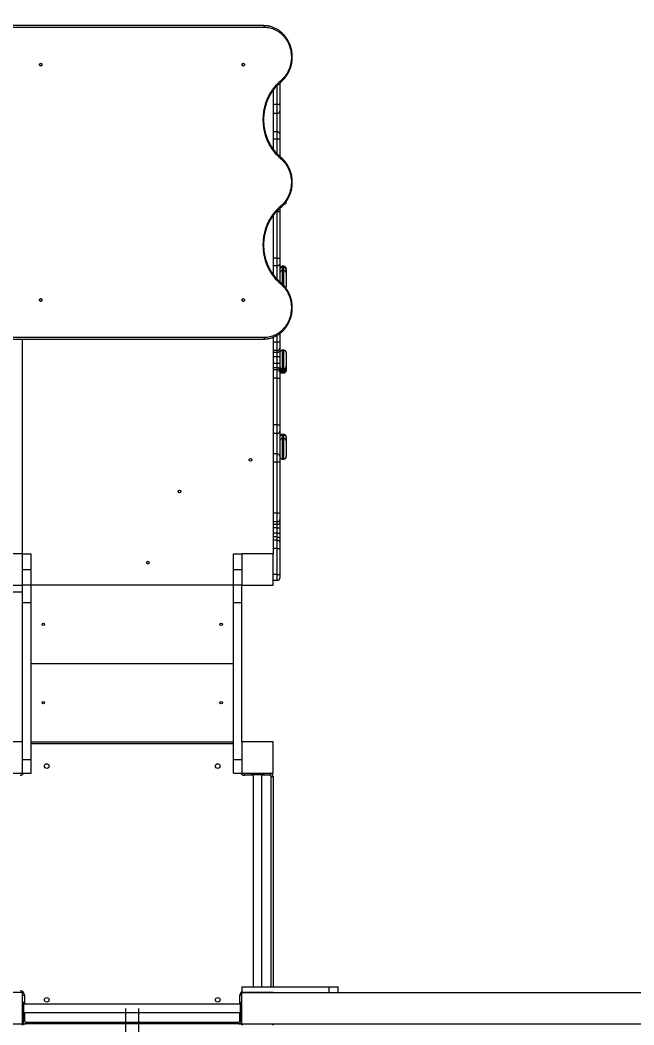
# Model space of a CAD drawing. Header units: millimetres. Extents: x -6562 to 7161, y -6069 to 5384.
# Drawn here: x -1660 to 300, y -2062 to 1144 of the extents above; entities that cross this region are included whole.
import ezdxf

# ---------------------------------------------------------------- set-up
doc = ezdxf.new("R2010")
doc.units = ezdxf.units.MM
for name, color, linetype in [('DIKOM_ОБЪЕКТ', 7, 'Continuous'), ('DIKOM_РАЗМЕР_ЗОНА', 7, 'Continuous'), ('DIKOM_РАЗМЕР_ОБЪЕКТА', 7, 'Continuous')]:
    doc.layers.add(name, color=color, linetype=linetype)
doc.styles.add('style1', font='arial.ttf', dxfattribs={"width": 0.8})
doc.dimstyles.new('1-50', dxfattribs={"dimtxt": 300, "dimasz": 200, "dimexe": 100, "dimexo": 0, "dimgap": 100, "dimtad": 1, "dimtxsty": 'style1', "dimcen": 200, "dimclrd": 7, "dimclre": 7, "dimclrt": 7, "dimadec": 1, "dimazin": 2, "dimtfac": 1, "dimtmove": 0, "dimatfit": 2, "dimfxl": 0, "dimlwd": 25, "dimlwe": 18, "dimarcsym": 0})

# ---------------------------------------------------------------- blocks, each defined once
blk = doc.blocks.new('*D9')
at = {"layer": 'Defpoints', "color": 0, "transparency": 16777216}
for p in [(-2276.8, 2530.5), (6418.8, 2530.5), (1009.4, -4069.5)]:
    blk.add_point(p, dxfattribs=at)
at = {"layer": 'DIKOM_РАЗМЕР_ОБЪЕКТА', "color": 7, "lineweight": 18, "transparency": 16777216}
for p, q in [((-2276.8, 2530.5), (6518.8, 2530.5)), ((1009.4, -4069.5), (6518.8, -4069.5))]:
    blk.add_line(p, q, dxfattribs=at)
at = {"layer": 'DIKOM_РАЗМЕР_ОБЪЕКТА', "color": 7, "lineweight": 25, "transparency": 16777216}
blk.add_line((6418.8, -3869.5), (6418.8, 2330.5), dxfattribs=at)
at = {"layer": 'DIKOM_РАЗМЕР_ОБЪЕКТА', "color": 7, "transparency": 16777216}
for points in [[(6385.4, 2330.5), (6452.1, 2330.5), (6418.8, 2530.5)], [(6385.4, -3869.5), (6452.1, -3869.5), (6418.8, -4069.5)]]:
    blk.add_solid(points, dxfattribs=at)
at = {"layer": 'DIKOM_РАЗМЕР_ОБЪЕКТА', "color": 7, "transparency": 16777216, "insert": (6165.6, -1011), "char_height": 300, "attachment_point": 5, "rotation": 90, "style": 'style1'}
blk.add_mtext('6600', dxfattribs=at)
blk = doc.blocks.new('*D12')
at = {"layer": 'Defpoints', "color": 0, "transparency": 16777216}
for p in [(-2088.2, 4030.5), (7061.3, 4030.5), (1371.9, -6069.5)]:
    blk.add_point(p, dxfattribs=at)
at = {"layer": 'DIKOM_РАЗМЕР_ЗОНА', "color": 7, "lineweight": 18, "transparency": 16777216}
for p, q in [((-2088.2, 4030.5), (7161.3, 4030.5)), ((1371.9, -6069.5), (7161.3, -6069.5))]:
    blk.add_line(p, q, dxfattribs=at)
at = {"layer": 'DIKOM_РАЗМЕР_ЗОНА', "color": 7, "lineweight": 25, "transparency": 16777216}
blk.add_line((7061.3, -5869.5), (7061.3, 3830.5), dxfattribs=at)
at = {"layer": 'DIKOM_РАЗМЕР_ЗОНА', "color": 7, "transparency": 16777216}
for points in [[(7027.9, 3830.5), (7094.6, 3830.5), (7061.3, 4030.5)], [(7027.9, -5869.5), (7094.6, -5869.5), (7061.3, -6069.5)]]:
    blk.add_solid(points, dxfattribs=at)
at = {"layer": 'DIKOM_РАЗМЕР_ЗОНА', "color": 7, "transparency": 16777216, "insert": (6808.1, -1011), "char_height": 300, "attachment_point": 5, "rotation": 90, "style": 'style1'}
blk.add_mtext('10100', dxfattribs=at)

msp = doc.modelspace()

# ---------------------------------------------------------------- linework, layer by layer
at = {"layer": 'DIKOM_ОБЪЕКТ', "color": 7, "linetype": 'Continuous', "lineweight": 15}
for p, q in [((-882.246, 1126.016), (-1697.923, 1126.016)), ((-1691.278, 1121.016), (-880.133, 1121.016)), ((-839.147, 874.668), (-839.147, 935.201)), ((-831.147, 942.901), (-831.147, 874.053)), ((-852.147, 919.577), (-852.147, 874.668)), ((-839.147, 874.668), (-852.147, 874.668)), ((-852.147, 874.668), (-852.147, 846.218)), ((-839.147, 846.218), (-839.147, 874.668)), ((-831.147, 874.053), (-831.147, 853.19)), ((-839.147, 846.218), (-852.147, 846.218)), ((-852.147, 846.218), (-852.147, 786.913)), ((-839.147, 786.913), (-839.147, 846.218)), ((-831.147, 853.19), (-831.147, 780.329)), ((-839.147, 786.913), (-852.147, 786.913)), ((-852.147, 786.913), (-852.147, 763.727)), ((-839.147, 763.727), (-839.147, 786.913)), ((-831.147, 780.329), (-831.147, 763.326)), ((-839.147, 763.727), (-852.147, 763.727)), ((-852.147, 763.727), (-852.147, 732.408)), ((-839.147, 716.825), (-839.147, 763.727)), ((-831.147, 763.326), (-831.147, 709.097)), ((-810.147, 564.933), (-810.147, 564.145)), ((-810.147, 564.145), (-810.147, 564.13)), ((-852.147, 519.577), (-852.147, 383.831)), ((-839.147, 533.21), (-841.022, 533.21)), ((-839.147, 533.21), (-839.147, 535.211)), ((-839.147, 383.831), (-839.147, 533.21)), ((-831.147, 542.97), (-831.147, 533.439)), ((-831.147, 533.439), (-831.147, 384.06)), ((-839.147, 383.831), (-852.147, 383.831)), ((-852.147, 383.831), (-852.147, 359.384)), ((-839.147, 359.384), (-852.147, 359.384)), ((-852.147, 359.384), (-852.147, 332.422)), ((-839.147, 359.384), (-839.147, 383.831)), ((-839.147, 316.803), (-839.147, 359.384)), ((-831.147, 384.06), (-831.147, 366.132)), ((-831.147, 366.132), (-831.147, 309.016)), ((-818.147, 358.068), (-823.147, 358.068)), ((-823.147, 358.068), (-823.147, 358.047)), ((-823.147, 358.047), (-823.147, 356.883)), ((-818.147, 358.047), (-823.147, 358.047)), ((-823.147, 356.883), (-823.147, 355.679)), ((-818.147, 356.883), (-823.147, 356.883)), ((-818.147, 355.679), (-823.147, 355.679)), ((-823.147, 355.679), (-823.147, 355.252)), ((-818.147, 355.252), (-823.147, 355.252)), ((-823.147, 355.252), (-823.147, 355.233)), ((-823.147, 355.233), (-823.147, 344.786)), ((-818.147, 355.233), (-823.147, 355.233)), ((-818.147, 358.047), (-818.147, 358.068)), ((-818.147, 356.883), (-818.147, 358.047)), ((-818.147, 355.679), (-818.147, 356.883)), ((-818.147, 355.252), (-818.147, 355.679)), ((-818.147, 355.233), (-818.147, 355.252)), ((-818.147, 344.786), (-818.147, 355.233)), ((-818.147, 344.786), (-823.147, 344.786)), ((-823.147, 344.786), (-823.147, 302.051)), ((-818.147, 296.957), (-818.147, 344.786)), ((-810.147, 350.067), (-810.147, 350.052)), ((-810.147, 350.052), (-810.147, 348.887)), ((-810.147, 348.887), (-810.147, 348.005)), ((-810.147, 348.005), (-810.147, 347.252)), ((-810.147, 347.252), (-810.147, 347.238)), ((-810.147, 347.238), (-810.147, 336.79)), ((-810.147, 336.79), (-810.147, 293.804)), ((-810.147, 293.804), (-810.147, 293.555)), ((-810.147, 293.555), (-810.147, 292.755)), ((-880.133, 131.016), (-1691.278, 131.016)), ((-852.147, 131.631), (-852.147, 116.46)), ((-839.147, 116.46), (-839.147, 137.952)), ((-831.147, 143.273), (-831.147, 116.244)), ((-1697.923, 126.016), (-882.246, 126.016)), ((-1652.147, -559.484), (-1652.147, 126.016)), ((-839.147, 116.46), (-852.147, 116.46)), ((-852.147, 116.46), (-852.147, 89.406)), ((-839.147, 89.406), (-839.147, 116.46)), ((-831.147, 116.244), (-831.147, 96.404)), ((-831.147, 96.404), (-831.147, 88.613)), ((-839.147, 89.406), (-852.147, 89.406)), ((-852.147, 89.406), (-852.147, 83.065)), ((-839.147, 83.065), (-852.147, 83.065)), ((-852.147, 83.065), (-852.147, 69.195)), ((-839.147, 69.195), (-852.147, 69.195)), ((-852.147, 69.195), (-852.147, 48.389)), ((-839.147, 83.065), (-839.147, 89.406)), ((-839.147, 69.195), (-839.147, 83.065)), ((-831.147, 69.195), (-839.147, 69.195)), ((-839.147, 48.389), (-839.147, 69.195)), ((-831.147, 88.613), (-831.147, 69.195)), ((-831.147, 69.195), (-831.147, 48.389)), ((-818.147, 90.458), (-823.147, 90.458)), ((-823.147, 90.458), (-823.147, 31.462)), ((-818.147, 31.462), (-818.147, 90.458)), ((-810.147, 82.458), (-810.147, 39.461)), ((-839.147, 48.389), (-852.147, 48.389)), ((-852.147, 48.389), (-852.147, 34.519)), ((-839.147, 34.519), (-852.147, 34.519)), ((-852.147, 34.519), (-852.147, 28.184)), ((-839.147, 34.519), (-839.147, 48.389)), ((-831.147, 48.389), (-839.147, 48.389)), ((-839.147, 28.184), (-839.147, 34.519)), ((-831.147, 48.389), (-831.147, 28.971)), ((-810.147, 39.461), (-810.147, 37.122)), ((-810.147, 37.122), (-810.147, 33.512)), ((-810.147, 33.512), (-810.147, 30.622)), ((-839.147, 28.184), (-852.147, 28.184)), ((-852.147, 28.184), (-852.147, 1.144)), ((-839.147, 1.144), (-852.147, 1.144)), ((-852.147, 1.144), (-852.147, -148.046)), ((-839.147, 1.144), (-839.147, 28.184)), ((-839.147, -148.046), (-839.147, 1.144)), ((-831.147, 28.971), (-831.147, 21.188)), ((-831.147, 21.188), (-831.147, 1.359)), ((-831.147, 1.359), (-831.147, -147.831)), ((-818.147, 31.462), (-823.147, 31.462)), ((-823.147, 31.462), (-823.147, 29.123)), ((-818.147, 29.123), (-823.147, 29.123)), ((-823.147, 29.123), (-823.147, 25.926)), ((-818.147, 25.926), (-823.147, 25.926)), ((-823.147, 25.926), (-823.147, 23.036)), ((-818.147, 23.036), (-823.147, 23.036)), ((-823.147, 23.036), (-823.147, 21.489)), ((-818.147, 21.489), (-823.147, 21.489)), ((-823.147, 21.489), (-823.147, 17.831)), ((-818.147, 17.831), (-823.147, 17.831)), ((-823.147, 17.831), (-823.147, 17.826)), ((-823.147, 17.826), (-818.147, 17.826)), ((-818.147, 29.123), (-818.147, 31.462)), ((-818.147, 25.926), (-818.147, 29.123)), ((-818.147, 23.036), (-818.147, 25.926)), ((-818.147, 21.489), (-818.147, 23.036)), ((-818.147, 17.831), (-818.147, 21.489)), ((-818.147, 17.826), (-818.147, 17.831)), ((-810.147, 30.622), (-810.147, 29.488)), ((-810.147, 29.488), (-810.147, 25.83)), ((-810.147, 25.83), (-810.147, 25.826)), ((-839.147, -148.046), (-852.147, -148.046)), ((-852.147, -148.046), (-852.147, -175.502)), ((-839.147, -175.502), (-839.147, -148.046)), ((-831.147, -147.831), (-831.147, -167.965)), ((-839.147, -175.502), (-852.147, -175.502)), ((-852.147, -175.502), (-852.147, -240.484)), ((-839.147, -240.484), (-839.147, -175.502)), ((-831.147, -167.965), (-831.147, -247.801)), ((-818.147, -178.326), (-823.147, -178.326)), ((-823.147, -178.326), (-823.147, -178.366)), ((-818.147, -178.366), (-823.147, -178.366)), ((-823.147, -178.366), (-823.147, -180.253)), ((-818.147, -180.253), (-823.147, -180.253)), ((-823.147, -180.253), (-823.147, -180.294)), ((-818.147, -180.294), (-823.147, -180.294)), ((-823.147, -180.294), (-823.147, -191.264)), ((-818.147, -191.264), (-823.147, -191.264)), ((-823.147, -191.264), (-823.147, -257.218)), ((-818.147, -178.366), (-818.147, -178.326)), ((-818.147, -180.253), (-818.147, -178.366)), ((-818.147, -180.294), (-818.147, -180.253)), ((-818.147, -191.264), (-818.147, -180.294)), ((-818.147, -257.218), (-818.147, -191.264)), ((-810.147, -186.326), (-810.147, -186.355)), ((-810.147, -186.355), (-810.147, -188.253)), ((-810.147, -188.253), (-810.147, -188.283)), ((-810.147, -188.283), (-810.147, -199.253)), ((-810.147, -199.253), (-810.147, -249.218)), ((-839.147, -240.484), (-852.147, -240.484)), ((-852.147, -240.484), (-852.147, -266.478)), ((-839.147, -266.478), (-839.147, -240.484)), ((-831.147, -247.801), (-831.147, -266.863)), ((-839.147, -266.478), (-852.147, -266.478)), ((-852.147, -266.478), (-852.147, -430.022)), ((-839.147, -430.022), (-839.147, -266.478)), ((-831.147, -266.863), (-831.147, -430.407)), ((-823.147, -257.218), (-818.147, -257.218)), ((-839.147, -430.022), (-852.147, -430.022)), ((-852.147, -430.022), (-852.147, -456.856)), ((-839.147, -456.856), (-839.147, -430.022)), ((-831.147, -430.407), (-831.147, -450.086)), ((-839.147, -456.856), (-852.147, -456.856)), ((-852.147, -456.856), (-852.147, -465.211)), ((-839.147, -465.211), (-852.147, -465.211)), ((-852.147, -465.211), (-852.147, -476.606)), ((-839.147, -476.606), (-852.147, -476.606)), ((-852.147, -476.606), (-852.147, -493.907)), ((-839.147, -465.211), (-839.147, -456.856)), ((-839.147, -476.606), (-839.147, -465.211)), ((-839.147, -493.907), (-839.147, -476.606)), ((-831.147, -450.086), (-831.147, -460.35)), ((-831.147, -460.35), (-831.147, -476.303)), ((-831.147, -476.303), (-831.147, -493.604)), ((-839.147, -493.907), (-852.147, -493.907)), ((-852.147, -493.907), (-852.147, -505.58)), ((-839.147, -505.58), (-852.147, -505.58)), ((-852.147, -505.58), (-852.147, -515.8)), ((-839.147, -505.58), (-839.147, -493.907)), ((-839.147, -515.8), (-839.147, -505.58)), ((-831.147, -493.604), (-831.147, -509.947)), ((-831.147, -509.947), (-831.147, -522.502)), ((-839.147, -515.8), (-852.147, -515.8)), ((-852.147, -515.8), (-852.147, -542.659)), ((-839.147, -542.659), (-852.147, -542.659)), ((-852.147, -542.659), (-852.147, -559.484)), ((-839.147, -542.659), (-839.147, -515.8)), ((-839.147, -625.636), (-839.147, -542.659)), ((-831.147, -522.502), (-831.147, -542.199)), ((-831.147, -542.199), (-831.147, -625.175)), ((-1652.147, -559.484), (-1702.147, -559.484)), ((-1652.147, -559.484), (-1625.147, -559.484)), ((-1652.147, -659.484), (-1652.147, -559.484)), ((-1625.147, -609.484), (-1625.147, -559.484)), ((-979.147, -609.484), (-979.147, -559.484)), ((-979.147, -559.484), (-952.147, -559.484)), ((-852.147, -559.484), (-952.147, -559.484)), ((-952.147, -559.484), (-952.147, -659.484)), ((-852.147, -659.484), (-852.147, -559.484)), ((-1652.147, -609.484), (-1625.147, -609.484)), ((-1625.147, -658.117), (-1625.147, -609.484)), ((-979.147, -609.484), (-952.147, -609.484)), ((-979.147, -658.117), (-979.147, -609.484)), ((-839.147, -625.636), (-852.147, -625.636)), ((-839.147, -644.485), (-839.147, -625.636)), ((-831.147, -625.175), (-831.147, -636.484)), ((-1702.147, -659.484), (-1652.149, -659.484)), ((-1652.149, -680.485), (-1652.149, -659.484)), ((-1652.149, -659.484), (-1652.147, -659.484)), ((-1652.147, -658.117), (-1625.147, -658.117)), ((-1652.147, -714.348), (-1652.147, -659.484)), ((-1625.147, -714.348), (-1625.147, -658.117)), ((-979.147, -659.484), (-1625.147, -659.484)), ((-979.147, -658.117), (-952.147, -658.117)), ((-979.147, -714.348), (-979.147, -658.117)), ((-952.147, -714.348), (-952.147, -659.484)), ((-952.147, -659.484), (-852.147, -659.484)), ((-839.147, -644.485), (-852.147, -644.485)), ((-1702.147, -680.485), (-1652.149, -680.485)), ((-1652.147, -714.348), (-1625.147, -714.348)), ((-1652.147, -1159.484), (-1652.147, -714.348)), ((-1625.147, -1215.715), (-1625.147, -714.348)), ((-979.147, -714.348), (-952.147, -714.348)), ((-979.147, -1215.715), (-979.147, -714.348)), ((-952.147, -1159.484), (-952.147, -714.348)), ((-1625.147, -909.482), (-979.147, -909.482)), ((-1652.147, -1159.484), (-1752.147, -1159.484)), ((-1652.147, -1259.485), (-1652.147, -1159.484)), ((-1625.147, -1159.482), (-979.147, -1159.482)), ((-1625.147, -1159.484), (-979.147, -1159.484)), ((-979.147, -1165.484), (-1625.147, -1165.484)), ((-952.147, -1159.484), (-952.147, -1259.485)), ((-852.147, -1159.484), (-952.147, -1159.484)), ((-852.147, -1259.485), (-852.147, -1159.484)), ((-1652.147, -1215.715), (-1625.147, -1215.715)), ((-1625.147, -1259.485), (-1625.147, -1215.715)), ((-979.147, -1215.715), (-952.147, -1215.715)), ((-979.147, -1259.485), (-979.147, -1215.715)), ((-1752.147, -1259.485), (-1652.147, -1259.485)), ((-1652.147, -1259.485), (-1625.147, -1259.485)), ((-979.147, -1259.485), (-952.147, -1259.485)), ((-952.147, -1259.485), (-852.147, -1259.485)), ((-944.147, -1265.484), (-944.147, -1259.485)), ((-915.647, -1265.484), (-944.147, -1265.484)), ((-922.147, -1259.485), (-922.147, -1263.484)), ((-922.147, -1263.484), (-882.147, -1263.484)), ((-915.647, -1263.484), (-915.647, -1941.484)), ((-888.647, -1941.484), (-888.647, -1263.484)), ((-862.147, -1265.484), (-888.647, -1265.484)), ((-882.147, -1259.485), (-882.147, -1263.484)), ((-862.147, -1265.484), (-862.147, -1259.485)), ((-858.147, -1269.485), (-852.147, -1269.485)), ((-858.147, -1941.484), (-858.147, -1269.485)), ((-852.147, -1269.485), (-852.147, -1941.484)), ((-952.147, -1941.484), (-952.147, -1959.484)), ((-952.147, -1941.484), (-674.574, -1941.484)), ((-674.574, -1941.484), (-674.574, -1959.484)), ((-674.574, -1941.484), (-644.573, -1941.484)), ((-644.573, -1959.484), (-644.573, -1941.484)), ((-1652.147, -1959.484), (-1752.147, -1959.484)), ((-1652.147, -2059.484), (-1652.147, -1959.484)), ((-1652.147, -1967.484), (-1646.147, -1967.484)), ((-1646.147, -1967.484), (-1646.147, -1995.985)), ((-952.147, -1967.484), (-958.147, -1967.484)), ((-958.147, -1995.985), (-958.147, -1967.484)), ((-952.147, -2059.484), (-952.147, -1959.484)), ((-852.148, -1959.484), (-952.147, -1959.484)), ((-952.147, -2059.484), (-952.147, -1959.484)), ((-952.147, -1959.484), (947.853, -1959.484)), ((-952.147, -1959.484), (-674.574, -1959.484)), ((-1652.147, -1989.484), (-1649.147, -1989.484)), ((-1649.147, -1999.485), (-1652.147, -1999.485)), ((-1649.147, -1989.484), (-1649.147, -1999.485)), ((-1649.147, -1989.484), (-1648.147, -1989.484)), ((-1649.147, -2057.484), (-1649.147, -1999.485)), ((-1648.147, -2029.485), (-1648.147, -1989.484)), ((-956.147, -1995.985), (-1648.147, -1995.985)), ((-1323.147, -2010.284), (-1323.147, -2509.485)), ((-1281.147, -2509.485), (-1281.147, -2010.284)), ((-956.147, -1989.484), (-955.147, -1989.484)), ((-956.147, -2029.485), (-956.147, -1989.484)), ((-955.147, -1999.485), (-955.147, -1989.484)), ((-955.147, -1989.484), (-952.147, -1989.484)), ((-952.147, -1999.485), (-955.147, -1999.485)), ((-955.147, -1999.485), (-955.147, -2057.484)), ((-1649.147, -2029.485), (-1648.147, -2029.485)), ((-1649.147, -2049.484), (-1646.147, -2049.484)), ((-1648.147, -2022.985), (-956.147, -2022.985)), ((-1646.147, -2022.985), (-1646.147, -2049.484)), ((-958.147, -2049.484), (-958.147, -2022.985)), ((-955.147, -2049.484), (-958.147, -2049.484)), ((-956.147, -2029.485), (-955.147, -2029.485)), ((-1752.147, -2059.484), (-1652.147, -2059.484)), ((-1649.564, -2059.484), (-1642.147, -2059.484)), ((-1642.147, -2053.484), (-962.147, -2053.484)), ((-1642.147, -2059.484), (-1642.147, -2053.484)), ((-962.147, -2059.484), (-1642.147, -2059.484)), ((-962.147, -2059.484), (-962.147, -2053.484)), ((-954.73, -2059.484), (-962.147, -2059.484)), ((-952.147, -2059.484), (-852.148, -2059.484)), ((-952.147, -2059.484), (947.853, -2059.484))]:
    msp.add_line(p, q, dxfattribs=at)
at = {"layer": 'DIKOM_ОБЪЕКТ', "color": 7, "linetype": 'Continuous', "lineweight": 15, "flags": 128}
for points in [[(-880.133, 1121.016), (-880.174, 1121.991), (-880.294, 1122.929), (-880.489, 1123.793), (-880.752, 1124.551), (-881.072, 1125.173), (-881.437, 1125.635), (-881.834, 1125.92), (-882.246, 1126.016)], [(-1594.144, 1005.916), (-1593.021, 1005.737), (-1591.989, 1005.217), (-1591.131, 1004.397), (-1590.517, 1003.343), (-1590.197, 1002.142), (-1590.197, 1000.889), (-1590.517, 999.688), (-1591.131, 998.634), (-1591.989, 997.814), (-1593.021, 997.294), (-1594.144, 997.116), (-1595.268, 997.294), (-1596.3, 997.814), (-1597.158, 998.634), (-1597.772, 999.688), (-1598.092, 1000.889), (-1598.092, 1002.142), (-1597.772, 1003.343), (-1597.158, 1004.397), (-1596.3, 1005.217), (-1595.268, 1005.737), (-1594.144, 1005.916)], [(-947.495, 1005.916), (-946.371, 1005.737), (-945.339, 1005.217), (-944.481, 1004.397), (-943.867, 1003.343), (-943.548, 1002.142), (-943.548, 1000.889), (-943.867, 999.688), (-944.481, 998.634), (-945.339, 997.814), (-946.371, 997.294), (-947.495, 997.116), (-948.619, 997.294), (-949.651, 997.814), (-950.509, 998.634), (-951.122, 999.688), (-951.442, 1000.889), (-951.442, 1002.142), (-951.122, 1003.343), (-950.509, 1004.397), (-949.651, 1005.217), (-948.619, 1005.737), (-947.495, 1005.916)], [(-828.474, 950.016), (-827.984, 949.235), (-827.594, 948.485), (-827.319, 947.793), (-827.17, 947.187), (-827.152, 946.69), (-827.266, 946.32), (-827.4, 946.163)], [(-831.147, 780.329), (-831.301, 781.614), (-831.756, 782.849), (-832.495, 783.987), (-833.49, 784.985), (-834.703, 785.803), (-836.085, 786.412), (-837.587, 786.787), (-839.147, 786.913)], [(-828.474, 702.016), (-827.984, 702.796), (-827.594, 703.546), (-827.319, 704.238), (-827.17, 704.844), (-827.152, 705.341), (-827.266, 705.711), (-827.4, 705.869)], [(-828.474, 550.016), (-827.984, 549.235), (-827.594, 548.485), (-827.319, 547.793), (-827.17, 547.187), (-827.152, 546.69), (-827.266, 546.32), (-827.4, 546.163)], [(-831.147, 366.132), (-831.301, 364.815), (-831.756, 363.549), (-832.495, 362.383), (-833.49, 361.36), (-834.703, 360.521), (-836.085, 359.897), (-837.587, 359.513), (-839.147, 359.384)], [(-828.474, 302.016), (-827.984, 302.796), (-827.594, 303.546), (-827.319, 304.238), (-827.17, 304.844), (-827.152, 305.341), (-827.266, 305.711), (-827.4, 305.869)], [(-1594.144, 254.916), (-1593.021, 254.737), (-1591.989, 254.217), (-1591.131, 253.397), (-1590.517, 252.343), (-1590.197, 251.142), (-1590.197, 249.889), (-1590.517, 248.688), (-1591.131, 247.634), (-1591.989, 246.814), (-1593.021, 246.294), (-1594.144, 246.116), (-1595.268, 246.294), (-1596.3, 246.814), (-1597.158, 247.634), (-1597.772, 248.688), (-1598.092, 249.889), (-1598.092, 251.142), (-1597.772, 252.343), (-1597.158, 253.397), (-1596.3, 254.217), (-1595.268, 254.737), (-1594.144, 254.916)], [(-947.495, 254.916), (-946.371, 254.737), (-945.339, 254.217), (-944.481, 253.397), (-943.867, 252.343), (-943.548, 251.142), (-943.548, 249.889), (-943.867, 248.688), (-944.481, 247.634), (-945.339, 246.814), (-946.371, 246.294), (-947.495, 246.116), (-948.619, 246.294), (-949.651, 246.814), (-950.509, 247.634), (-951.122, 248.688), (-951.442, 249.889), (-951.442, 251.142), (-951.122, 252.343), (-950.509, 253.397), (-949.651, 254.217), (-948.619, 254.737), (-947.495, 254.916)], [(-882.246, 126.016), (-881.834, 126.112), (-881.437, 126.396), (-881.072, 126.858), (-880.752, 127.48), (-880.489, 128.238), (-880.294, 129.102), (-880.174, 130.04), (-880.133, 131.016)], [(-831.147, 88.613), (-831.301, 87.531), (-831.756, 86.49), (-832.495, 85.531), (-833.49, 84.69), (-834.703, 84), (-836.085, 83.487), (-837.587, 83.172), (-839.147, 83.065)], [(-831.147, 28.971), (-831.301, 30.053), (-831.756, 31.094), (-832.495, 32.053), (-833.49, 32.894), (-834.703, 33.584), (-836.085, 34.096), (-837.587, 34.412), (-839.147, 34.519)], [(-839.147, -456.856), (-837.587, -456.726), (-836.085, -456.341), (-834.703, -455.715), (-833.49, -454.873), (-832.495, -453.847), (-831.756, -452.677), (-831.301, -451.406), (-831.147, -450.086)], [(-839.147, -465.211), (-837.587, -465.118), (-836.085, -464.841), (-834.703, -464.392), (-833.49, -463.787), (-832.495, -463.051), (-831.756, -462.21), (-831.301, -461.298), (-831.147, -460.35)], [(-839.147, -505.58), (-837.587, -505.664), (-836.085, -505.913), (-834.703, -506.316), (-833.49, -506.859), (-832.495, -507.521), (-831.756, -508.276), (-831.301, -509.095), (-831.147, -509.947)], [(-839.147, -515.8), (-837.587, -515.929), (-836.085, -516.31), (-834.703, -516.929), (-833.49, -517.763), (-832.495, -518.778), (-831.756, -519.937), (-831.301, -521.194), (-831.147, -522.502)]]:
    msp.add_lwpolyline(points, dxfattribs=at)
at = {"layer": 'DIKOM_ОБЪЕКТ', "color": 7, "linetype": 'Continuous', "lineweight": 15}
for centre, radius in [((-924.147, -259.468), 4.318), ((-1151.278, -360.284), 4.449), ((-1252.147, -587.484), 4.4), ((-1586.147, -784.482), 4), ((-1018.147, -784.482), 4), ((-1586.147, -1034.482), 4), ((-1018.147, -1034.482), 4), ((-1575.147, -1236.484), 7.5), ((-1029.147, -1236.484), 7.5), ((-1575.147, -1982.484), 7.5), ((-1029.147, -1982.484), 7.5)]:
    msp.add_circle(centre, radius, dxfattribs=at)
for centre, radius, start, end in [((-882.255, 1043.674), 82.342, 80.709338, 89.993865), ((-1602.597, 1001.516), 4.833, 344.127106, 15.872894), ((-1601.235, 1001.516), 4.743, 325.745177, 34.254823), ((-955.947, 1001.516), 4.833, 344.127106, 15.872894), ((-954.584, 1001.516), 4.743, 325.738614, 34.261386), ((-837.159, 848.196), 26.547, 76.911199, 94.295046), ((-838.666, 853.741), 7.539, 266.33843, 355.803326), ((-837.151, 723.518), 40.258, 81.423436, 92.842215), ((-818.147, 566.945), 8, 270, 309.511319), ((-818.147, 564.13), 8, 279.203265, 0), ((-818.144, 564.147), 7.997, 279.245607, 359.985181), ((-818.142, 565.311), 7.995, 287.95285, 356.069332), ((-817.851, 566.33), 7.728, 300.952204, 345.12371), ((-837.149, 603.281), 70.099, 268.366327, 274.911312), ((-837.148, 453.873), 70.07, 268.364957, 274.912682), ((-823.147, 350.067), 8, 90, 180), ((-823.149, 350.049), 7.998, 89.983178, 179.979245), ((-823.149, 348.885), 7.998, 89.982692, 179.979731), ((-823.307, 347.838), 7.843, 88.834326, 178.781599), ((-823.147, 347.252), 8, 90, 180), ((-823.149, 347.235), 7.998, 89.982692, 179.979731), ((-818.147, 350.067), 8, 0, 90), ((-818.144, 350.05), 7.998, 0.017324, 90.020253), ((-818.144, 348.885), 7.997, 0.016838, 90.020739), ((-817.987, 347.839), 7.842, 1.214946, 91.169129), ((-818.147, 347.252), 8, 0, 90), ((-818.144, 347.236), 7.997, 0.016838, 90.020739), ((-823.149, 336.788), 7.998, 89.983178, 179.979245), ((-818.144, 336.788), 7.998, 0.017324, 90.020253), ((-818.147, 293.804), 8, 324.903246, 0), ((-817.681, 293.574), 7.534, 324.206376, 359.862958), ((-818.147, 292.755), 8, 329.740634, 0), ((-1602.581, 250.516), 4.818, 344.075617, 15.924383), ((-1601.235, 250.516), 4.744, 325.746513, 34.253487), ((-1601.234, 250.516), 4.743, 325.743623, 34.256377), ((-956.033, 250.516), 4.836, 346.043608, 13.956392), ((-954.672, 250.516), 4.747, 326.658633, 33.341367), ((-954.584, 250.516), 4.742, 325.73706, 34.26294), ((-882.258, 208.403), 82.387, 270.008316, 279.451049), ((-837.149, 42.477), 74.01, 85.34894, 91.547458), ((-838.677, 96.941), 7.549, 266.428426, 355.924563), ((-823.147, 82.458), 8, 90, 180), ((-818.147, 82.458), 8, 0, 90), ((-823.147, 39.462), 8, 180.007973, 270.003127), ((-823.147, 37.123), 8, 180.008328, 270.002772), ((-823.348, 33.725), 7.802, 181.56443, 271.479528), ((-818.146, 39.462), 7.999, 269.993442, 359.995458), ((-818.146, 37.122), 8, 269.993797, 359.995103), ((-817.945, 33.725), 7.801, 268.517011, 358.439031), ((-838.676, 20.651), 7.548, 4.083386, 93.576203), ((-837.149, 75.916), 74.799, 268.46906, 274.602121), ((-823.348, 30.835), 7.802, 181.56443, 271.479528), ((-823.147, 29.489), 8, 180.007973, 270.003127), ((-823.147, 25.831), 8, 180.008328, 270.002772), ((-823.147, 25.826), 8, 180, 270), ((-817.945, 30.835), 7.801, 268.517011, 358.439031), ((-818.146, 29.489), 7.999, 269.993442, 359.995458), ((-818.146, 25.831), 8, 269.993797, 359.995103), ((-818.147, 25.826), 8, 270, 0), ((-837.15, -73.261), 74.812, 268.470449, 274.602439), ((-838.922, -167.727), 7.778, 268.337569, 358.243092), ((-823.147, -186.326), 8, 90, 180), ((-823.152, -186.361), 7.995, 89.961466, 179.956517), ((-823.147, -188.253), 8, 90, 180), ((-823.152, -188.29), 7.995, 89.963149, 179.956544), ((-823.152, -199.259), 7.995, 89.961466, 179.956517), ((-818.147, -186.326), 8, 0, 90), ((-818.141, -186.361), 7.995, 0.040051, 90.041966), ((-818.147, -188.253), 8, 0, 90), ((-818.142, -188.289), 7.995, 0.040024, 90.040283), ((-818.141, -199.258), 7.995, 0.040051, 90.041966), ((-838.82, -248.158), 7.681, 2.662902, 92.442214), ((-823.147, -249.218), 8, 180, 270), ((-818.147, -249.218), 8, 270, 0), ((-837.152, -308.317), 41.886, 81.758149, 92.730655), ((-837.151, -471.817), 41.843, 81.750814, 92.734583), ((-837.152, -423.537), 53.106, 267.846605, 276.491962), ((-837.15, -440.872), 53.073, 267.843874, 276.494693), ((-837.153, -507.575), 35.141, 266.74698, 279.840387), ((-837.154, -590.558), 35.135, 266.747476, 279.843295), ((-839.147, -636.484), 8, 270, 0), ((-1660.147, -1251.484), 14, 270, 325.150095), ((-944.147, -1251.484), 14, 214.849905, 270), ((-862.147, -1269.484), 10, 0, 90), ((-862.147, -1269.484), 4, 0, 90), ((-1660.147, -1967.484), 14, 0, 90), ((-944.147, -1967.484), 14, 124.849905, 180), ((-1642.147, -2049.484), 4, 180, 270), ((-962.147, -2049.484), 4, 270, 0), ((-1654.147, -2057.484), 5, 270, 0), ((-1642.147, -2049.484), 10, 225.572996, 270), ((-962.147, -2049.484), 10, 270, 314.427004), ((-950.147, -2057.484), 5, 180, 270), ((-854.147, -2057.484), 5, 270, 336.421822)]:
    msp.add_arc(centre, radius, start, end, dxfattribs=at)
for points, knots in [([(-791.147, 1026.016), (-791.175, 1027.954), (-791.214, 1030.674), (-791.476, 1034.681), (-791.789, 1038.091), (-792.312, 1042.142), (-793.023, 1046.376), (-793.949, 1050.777), (-795.096, 1055.275), (-796.471, 1059.823), (-798.076, 1064.383), (-799.913, 1068.921), (-801.98, 1073.41), (-804.277, 1077.827), (-806.799, 1082.149), (-809.542, 1086.355), (-812.502, 1090.428), (-815.67, 1094.35), (-819.042, 1098.105), (-822.607, 1101.678), (-826.359, 1105.054), (-830.287, 1108.221), (-834.383, 1111.164), (-838.634, 1113.872), (-843.031, 1116.335), (-847.561, 1118.541), (-852.213, 1120.48), (-856.973, 1122.148), (-861.831, 1123.514), (-865.79, 1124.432), (-868.138, 1124.784), (-868.824, 1124.887)], [0, 0, 0, 0, 0.04095441, 0.05745632, 0.08486925, 0.11333766, 0.14388533, 0.17578406, 0.20873946, 0.24251857, 0.27695617, 0.31192864, 0.34734412, 0.38313412, 0.4192426, 0.45562804, 0.49225894, 0.52910866, 0.56615531, 0.603382, 0.64077796, 0.67833278, 0.71604082, 0.75389458, 0.79189174, 0.83003135, 0.86831237, 0.90674073, 0.94531431, 0.98403524, 1, 1, 1, 1]), ([(-880.133, 1121.016), (-877.274, 1120.925), (-871.502, 1120.741), (-862.851, 1119.241), (-854.203, 1116.79), (-845.693, 1113.28), (-837.467, 1108.74), (-829.693, 1103.232), (-822.499, 1096.837), (-815.993, 1089.661), (-810.288, 1081.862), (-805.433, 1073.589), (-801.454, 1064.991), (-798.317, 1056.107), (-795.995, 1046.922), (-794.504, 1037.41), (-793.888, 1027.577), (-794.212, 1017.561), (-795.515, 1007.514), (-797.792, 997.635), (-801.015, 988.082), (-805.129, 979.004), (-810.027, 970.562), (-815.613, 962.876), (-821.718, 955.949), (-826.236, 951.981), (-828.474, 950.016)], [0, 0, 0, 0, 0.03987135, 0.08051706, 0.12188024, 0.16430266, 0.20702844, 0.2499996, 0.29297129, 0.33569869, 0.37811969, 0.41948374, 0.46012836, 0.49999949, 0.53987238, 0.5805164, 0.62187928, 0.66430207, 0.70702914, 0.74999892, 0.79297114, 0.83569862, 0.87811942, 0.91948353, 0.96012819, 1, 1, 1, 1]), ([(-827.415, 946.188), (-826.528, 946.923), (-824.352, 948.726), (-821.075, 951.851), (-817.569, 955.514), (-814.254, 959.382), (-811.131, 963.433), (-808.21, 967.657), (-805.501, 972.04), (-803.01, 976.568), (-800.745, 981.226), (-798.711, 985.995), (-796.916, 990.857), (-795.364, 995.786), (-794.061, 1000.745), (-793.013, 1005.666), (-792.225, 1010.434), (-791.716, 1014.618), (-791.401, 1018.329), (-791.192, 1021.982), (-791.163, 1024.569), (-791.147, 1026.016)], [0, 0, 0, 0, 0.03950829, 0.09688281, 0.15425192, 0.21160391, 0.26893682, 0.32623488, 0.38348541, 0.44067167, 0.49776629, 0.5547308, 0.61150119, 0.66797036, 0.72393744, 0.77897837, 0.83199723, 0.88120109, 0.91599655, 0.95302922, 1, 1, 1, 1]), ([(-828.474, 950.016), (-831.254, 947.609), (-836.843, 942.77), (-844.604, 934.609), (-851.896, 925.767), (-858.596, 916.228), (-864.644, 906.075), (-869.963, 895.405), (-874.508, 884.307), (-878.241, 872.877), (-881.133, 861.239), (-883.183, 849.497), (-884.396, 837.75), (-884.798, 826.015), (-884.397, 814.281), (-883.182, 802.534), (-881.134, 790.792), (-878.241, 779.154), (-874.508, 767.724), (-869.963, 756.626), (-864.643, 745.956), (-858.595, 735.803), (-851.896, 726.264), (-844.604, 717.421), (-836.842, 709.261), (-831.253, 704.422), (-828.474, 702.016)], [0, 0, 0, 0, 0.04067938, 0.08178953, 0.12329839, 0.16538182, 0.20762623, 0.25000018, 0.29237513, 0.3346197, 0.37670121, 0.41821185, 0.45932146, 0.49999994, 0.54068008, 0.5817899, 0.62329856, 0.66538167, 0.70762625, 0.75000006, 0.79237546, 0.83462022, 0.87670141, 0.91821221, 0.95932179, 1, 1, 1, 1]), ([(-881.777, 826.016), (-881.75, 828.399), (-881.711, 831.738), (-881.45, 836.655), (-881.14, 840.83), (-880.62, 845.798), (-879.915, 850.999), (-878.996, 856.423), (-877.858, 861.987), (-876.492, 867.639), (-874.895, 873.338), (-873.065, 879.05), (-870.999, 884.747), (-868.7, 890.405), (-866.168, 896.001), (-863.406, 901.518), (-860.416, 906.936), (-857.202, 912.239), (-853.769, 917.413), (-850.123, 922.442), (-846.267, 927.314), (-842.209, 932.013), (-837.958, 936.535), (-833.506, 940.845), (-829.975, 944.05), (-827.88, 945.738), (-827.383, 946.138)], [0, 0, 0, 0, 0.05128222, 0.0718259, 0.10596849, 0.14140743, 0.17942576, 0.21911824, 0.26012364, 0.30215009, 0.3449935, 0.38850254, 0.43256259, 0.47708706, 0.52200875, 0.56727252, 0.61283987, 0.65867446, 0.70475238, 0.75104857, 0.79754954, 0.84423796, 0.8911037, 0.93813831, 0.98533654, 1, 1, 1, 1]), ([(-827.378, 705.898), (-828.544, 706.862), (-831.449, 709.267), (-835.71, 713.269), (-840.193, 717.824), (-844.333, 722.427), (-848.29, 727.22), (-852.054, 732.196), (-855.618, 737.346), (-858.977, 742.657), (-862.122, 748.121), (-865.049, 753.724), (-867.753, 759.456), (-870.227, 765.303), (-872.468, 771.252), (-874.47, 777.284), (-876.231, 783.382), (-877.747, 789.519), (-879.012, 795.653), (-880.022, 801.701), (-880.772, 807.485), (-881.249, 812.508), (-881.546, 816.975), (-881.738, 821.304), (-881.764, 824.365), (-881.777, 826.016)], [0, 0, 0, 0, 0.03473212, 0.08658533, 0.1332482, 0.17989198, 0.22651044, 0.27310077, 0.3196624, 0.36619114, 0.41268028, 0.45912714, 0.5055179, 0.55184146, 0.59807612, 0.64419057, 0.69013221, 0.73581134, 0.78105563, 0.82549087, 0.86812993, 0.90675018, 0.93413671, 0.96449396, 1, 1, 1, 1]), ([(-791.147, 626.016), (-791.175, 627.954), (-791.214, 630.674), (-791.476, 634.681), (-791.789, 638.091), (-792.312, 642.142), (-793.023, 646.376), (-793.949, 650.777), (-795.096, 655.275), (-796.471, 659.823), (-798.076, 664.383), (-799.913, 668.921), (-801.98, 673.411), (-804.277, 677.827), (-806.799, 682.149), (-809.542, 686.355), (-812.501, 690.429), (-815.671, 694.35), (-819.04, 698.108), (-822.615, 701.667), (-825.414, 704.251), (-827.069, 705.57), (-827.415, 705.846)], [0, 0, 0, 0, 0.06294266, 0.08830348, 0.13043449, 0.17418703, 0.22113513, 0.27015902, 0.32080753, 0.37272196, 0.42564903, 0.47939752, 0.53382686, 0.58883124, 0.64432563, 0.70024623, 0.75654351, 0.81317712, 0.87011338, 0.92732589, 0.98479982, 1, 1, 1, 1]), ([(-828.474, 702.016), (-826.77, 700.54), (-823.344, 697.575), (-818.587, 692.573), (-813.365, 686.239), (-808.009, 678.298), (-802.945, 668.6), (-798.951, 658.31), (-796.096, 647.648), (-794.405, 636.841), (-793.911, 627.209), (-794.198, 618.823), (-794.942, 611.623), (-796.409, 603.214), (-798.95, 593.721), (-802.946, 583.433), (-808.006, 573.728), (-814.035, 564.828), (-820.818, 556.794), (-825.939, 552.26), (-828.474, 550.016)], [0, 0, 0, 0, 0.04069013, 0.08181022, 0.12332778, 0.1864542, 0.25001845, 0.31358299, 0.37670978, 0.43897747, 0.50000017, 0.54069009, 0.58180928, 0.62332714, 0.68645393, 0.75001847, 0.81358272, 0.87670968, 0.93897669, 1, 1, 1, 1]), ([(-827.415, 546.188), (-826.528, 546.923), (-824.352, 548.726), (-821.075, 551.851), (-817.569, 555.514), (-814.254, 559.382), (-811.131, 563.433), (-808.21, 567.657), (-805.501, 572.04), (-803.01, 576.568), (-800.745, 581.226), (-798.711, 585.995), (-796.916, 590.857), (-795.364, 595.786), (-794.061, 600.745), (-793.013, 605.666), (-792.225, 610.434), (-791.716, 614.618), (-791.401, 618.329), (-791.192, 621.982), (-791.163, 624.569), (-791.147, 626.016)], [0, 0, 0, 0, 0.03950907, 0.09688273, 0.15425227, 0.21160425, 0.26893763, 0.32623568, 0.38348619, 0.44067243, 0.49776704, 0.55473153, 0.61150131, 0.66797047, 0.72393815, 0.77897907, 0.83199728, 0.88120113, 0.91599722, 0.95302924, 1, 1, 1, 1]), ([(-828.474, 550.016), (-831.254, 547.609), (-836.843, 542.77), (-844.604, 534.61), (-851.896, 525.767), (-858.596, 516.228), (-864.644, 506.075), (-869.963, 495.405), (-874.508, 484.307), (-878.241, 472.877), (-881.133, 461.239), (-883.183, 449.497), (-884.396, 437.75), (-884.798, 426.015), (-884.397, 414.281), (-883.182, 402.534), (-881.134, 390.792), (-878.241, 379.154), (-874.508, 367.724), (-869.963, 356.626), (-864.644, 345.956), (-858.595, 335.803), (-851.896, 326.264), (-844.604, 317.421), (-836.842, 309.261), (-831.253, 304.422), (-828.474, 302.016)], [0, 0, 0, 0, 0.04067938, 0.08178952, 0.12329839, 0.16538181, 0.20762622, 0.25000017, 0.29237511, 0.33461969, 0.37670119, 0.41821183, 0.45932144, 0.49999992, 0.54068047, 0.58178988, 0.62329853, 0.66538204, 0.70762622, 0.75000003, 0.79237579, 0.83462021, 0.8767014, 0.9182125, 0.95932179, 1, 1, 1, 1]), ([(-881.777, 426.016), (-881.75, 428.399), (-881.711, 431.738), (-881.45, 436.655), (-881.14, 440.83), (-880.62, 445.798), (-879.915, 450.999), (-878.996, 456.423), (-877.858, 461.987), (-876.492, 467.639), (-874.895, 473.338), (-873.065, 479.05), (-870.999, 484.747), (-868.7, 490.405), (-866.168, 496.001), (-863.406, 501.518), (-860.416, 506.936), (-857.202, 512.239), (-853.769, 517.413), (-850.123, 522.442), (-846.267, 527.314), (-842.209, 532.014), (-837.958, 536.535), (-833.506, 540.845), (-829.975, 544.05), (-827.88, 545.738), (-827.383, 546.138)], [0, 0, 0, 0, 0.05128222, 0.07182505, 0.10596849, 0.14140743, 0.17942576, 0.21911824, 0.26012364, 0.30215009, 0.3449935, 0.38850254, 0.43256259, 0.47708706, 0.52200875, 0.56727252, 0.61283987, 0.65867446, 0.70475238, 0.75104857, 0.79754954, 0.84423796, 0.8911037, 0.93813831, 0.98533654, 1, 1, 1, 1]), ([(-827.378, 305.898), (-828.544, 306.862), (-831.449, 309.267), (-835.71, 313.269), (-840.193, 317.824), (-844.333, 322.427), (-848.29, 327.22), (-852.054, 332.196), (-855.618, 337.346), (-858.977, 342.657), (-862.122, 348.121), (-865.049, 353.724), (-867.753, 359.456), (-870.227, 365.304), (-872.468, 371.252), (-874.47, 377.284), (-876.231, 383.382), (-877.747, 389.519), (-879.012, 395.653), (-880.023, 401.701), (-880.772, 407.485), (-881.249, 412.508), (-881.546, 416.975), (-881.738, 421.304), (-881.764, 424.365), (-881.777, 426.016)], [0, 0, 0, 0, 0.03473262, 0.0865858, 0.13324865, 0.1798924, 0.2265102, 0.27310116, 0.31966276, 0.36619148, 0.4126806, 0.45912743, 0.50551816, 0.5518417, 0.59807634, 0.64419075, 0.69013238, 0.73581148, 0.78105574, 0.82549012, 0.86813, 0.90675023, 0.93413675, 0.96449398, 1, 1, 1, 1]), ([(-828.474, 302.016), (-826.236, 300.051), (-821.718, 296.083), (-815.614, 289.155), (-810.027, 281.469), (-805.128, 273.027), (-801.015, 263.949), (-797.792, 254.396), (-795.514, 244.517), (-794.212, 234.469), (-793.888, 224.454), (-794.504, 214.621), (-795.995, 205.108), (-798.317, 195.924), (-801.454, 187.04), (-805.433, 178.442), (-810.288, 170.168), (-815.993, 162.37), (-822.499, 155.194), (-829.693, 148.8), (-837.466, 143.291), (-845.694, 138.751), (-854.203, 135.241), (-862.852, 132.79), (-871.502, 131.29), (-877.274, 131.106), (-880.133, 131.016)], [0, 0, 0, 0, 0.03987337, 0.08051747, 0.1218804, 0.16430345, 0.20703034, 0.25000091, 0.29297284, 0.33569966, 0.37812069, 0.41948532, 0.46012941, 0.50000025, 0.53987341, 0.58051803, 0.62188037, 0.66430395, 0.70703135, 0.75000019, 0.79297251, 0.83569932, 0.87811968, 0.91948475, 0.96012908, 1, 1, 1, 1]), ([(-791.147, 226.016), (-791.175, 227.954), (-791.214, 230.674), (-791.476, 234.681), (-791.789, 238.091), (-792.312, 242.142), (-793.023, 246.376), (-793.949, 250.777), (-795.096, 255.275), (-796.471, 259.823), (-798.076, 264.382), (-799.913, 268.921), (-801.98, 273.411), (-804.277, 277.827), (-806.799, 282.149), (-809.542, 286.355), (-812.501, 290.429), (-815.671, 294.35), (-819.04, 298.108), (-822.615, 301.667), (-825.414, 304.25), (-827.069, 305.57), (-827.415, 305.846)], [0, 0, 0, 0, 0.06294267, 0.08830349, 0.13043452, 0.17418579, 0.22113389, 0.27015905, 0.32080757, 0.37272201, 0.42564789, 0.47939756, 0.53382691, 0.58883131, 0.64432571, 0.70024526, 0.75654357, 0.81317622, 0.87011341, 0.92732593, 0.98479905, 1, 1, 1, 1]), ([(-868.59, 127.177), (-868.128, 127.244), (-865.952, 127.562), (-862.097, 128.451), (-857.042, 129.856), (-852.049, 131.609), (-847.132, 133.678), (-842.308, 136.071), (-837.594, 138.781), (-833.009, 141.805), (-828.725, 145.022), (-824.746, 148.384), (-821.071, 151.846), (-817.57, 155.515), (-814.254, 159.382), (-811.131, 163.433), (-808.21, 167.657), (-805.501, 172.04), (-803.01, 176.568), (-800.745, 181.226), (-798.711, 185.995), (-796.916, 190.857), (-795.364, 195.786), (-794.061, 200.745), (-793.013, 205.666), (-792.225, 210.434), (-791.716, 214.618), (-791.401, 218.329), (-791.192, 221.982), (-791.163, 224.569), (-791.147, 226.016)], [0, 0, 0, 0, 0.01076294, 0.0507504, 0.09092975, 0.13131214, 0.17190193, 0.21271017, 0.25373954, 0.2950013, 0.33650973, 0.37391033, 0.41130897, 0.44870492, 0.48608943, 0.52346181, 0.56081049, 0.59812955, 0.6354053, 0.67262279, 0.70975471, 0.74675971, 0.78356876, 0.82005092, 0.85592897, 0.89048854, 0.92256174, 0.9452425, 0.96938242, 1, 1, 1, 1])]:
    msp.add_open_spline(points, degree=3, knots=knots, dxfattribs=at)

# ---------------------------------------------------------------- dimensions: what is measured, and where the dimension line sits
at = {"layer": 'DIKOM_РАЗМЕР_ЗОНА'}
dim = msp.add_linear_dim(base=(7061.257, 4030.513), p1=(1371.853, -6069.487), p2=(-2088.229, 4030.513), angle=270, dimstyle='1-50', dxfattribs=at)
dim.commit()
dim.dimension.update_dxf_attribs({"geometry": '*D12', "text_midpoint": (7061.257, -1010.997), "dimtype": 160})
at = {"layer": 'DIKOM_РАЗМЕР_ОБЪЕКТА'}
dim = msp.add_linear_dim(base=(6418.775, 2530.513), p1=(1009.353, -4069.487), p2=(-2276.848, 2530.513), angle=270, dimstyle='1-50', dxfattribs=at)
dim.commit()
dim.dimension.update_dxf_attribs({"geometry": '*D9', "text_midpoint": (6418.775, -1010.997), "dimtype": 160})

doc.saveas('drawing.dxf')
